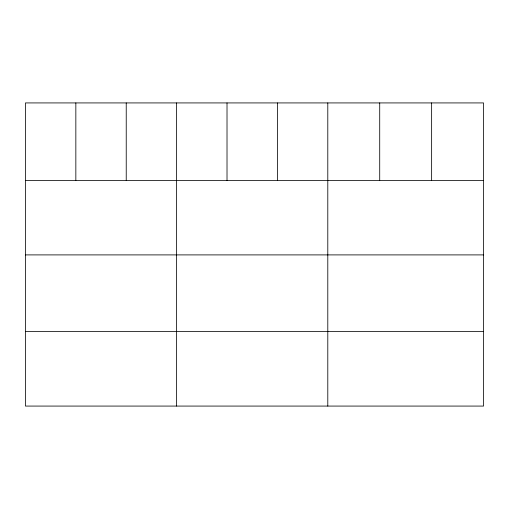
<?xml version="1.0" encoding="UTF-8"?>
<svg xmlns="http://www.w3.org/2000/svg" width="509" height="509" viewBox="0 0 509 509"><rect width="100%" height="100%" fill="white"/><g stroke="black" fill="none" stroke-linecap="round" stroke-linejoin="round"><path stroke-width="0.76" d="M483.55 180.441L483.55 406.074L25.45 406.074L25.45 102.926L483.55 102.926L483.55 180.441L25.45 180.441M25.45 254.901L483.55 254.901M25.45 331.614L483.55 331.614M431.632 102.926L431.632 180.441M379.714 102.926L379.714 180.441M327.796 102.926L327.796 406.074M277.405 102.926L277.405 180.441M227.014 102.926L227.014 180.441M176.623 102.926L176.623 406.074M126.232 102.926L126.232 180.441M75.841 102.926L75.841 180.441"/></g></svg>
